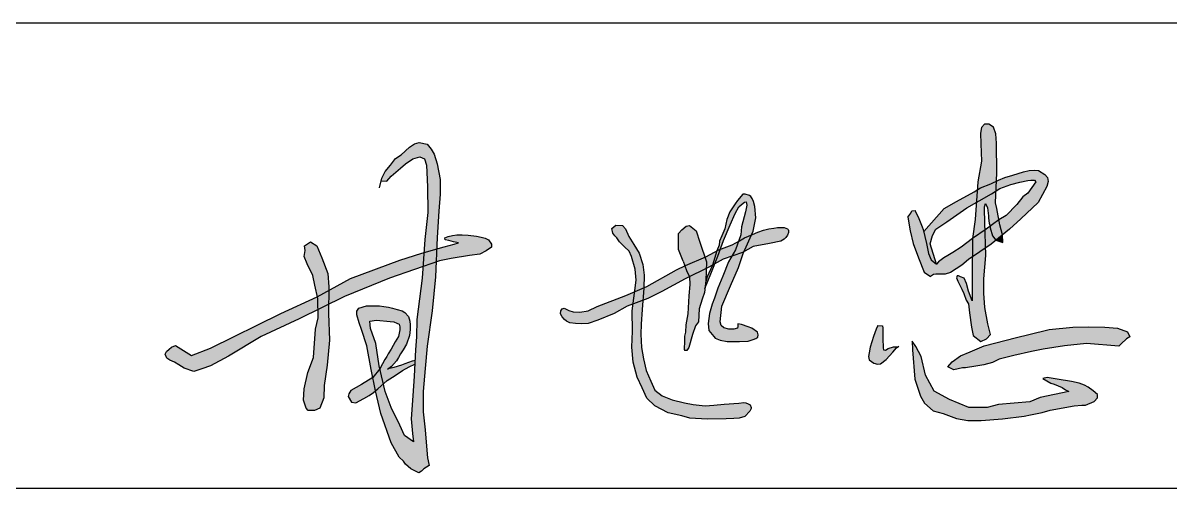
# Model space of a CAD drawing. Extents: x 9731685 to 18866768, y -962146 to 194094.
# Drawn here: x 9819025 to 9820628, y -148106 to -147456 of the extents above; entities that cross this region are included whole.
import ezdxf

# ---------------------------------------------------------------- set-up
doc = ezdxf.new("R2010")
doc.units = 0
doc.header["$LTSCALE"] = 1000
doc.layers.get('0').update_dxf_attribs({"linetype": 'CONTINUOUS'})
doc.layers.add('HATCH', color=254, linetype='CONTINUOUS')

msp = doc.modelspace()

# ---------------------------------------------------------------- hatches: boundary and pattern name
at = {"layer": 'HATCH'}
for points in [[(9820384.9, -147624.2), (9820383.9, -147611.2), (9820380.7, -147602.1), (9820374.4, -147597.9), (9820368.4, -147597.9), (9820364.2, -147602.5), (9820362.5, -147610.2), (9820363.2, -147625.3), (9820363.9, -147649.4), (9820359, -147678.5), (9820358.1, -147689.6), (9820362.8, -147686.9), (9820377.2, -147681.1), (9820385, -147677.3), (9820385.6, -147665.6)], [(9819605.7, -147719.1), (9819607.8, -147695.6), (9819607.6, -147675), (9819603.6, -147653.1), (9819599.3, -147639.5), (9819595.3, -147632.6), (9819589.7, -147625.6), (9819578.5, -147623.5), (9819572, -147625.4), (9819564.6, -147629.9), (9819553.1, -147640.6), (9819545.3, -147645.6), (9819538.1, -147655), (9819530.6, -147663.8), (9819526.3, -147673.4), (9819525.5, -147676.9), (9819532.9, -147677.6), (9819539.3, -147670.2), (9819552.4, -147659.1), (9819559.2, -147653), (9819569.3, -147646.3), (9819579.1, -147643.6), (9819585.8, -147646.3), (9819588.5, -147655.1), (9819589.9, -147685.1), (9819590.6, -147721.1), (9819586.2, -147758.9), (9819584.9, -147777), (9819602.7, -147771.9), (9819603.3, -147756.1)], [(9820456.4, -147672.5), (9820452.4, -147668.3), (9820443.6, -147662.6), (9820438.4, -147662), (9820430.7, -147662.3), (9820422.6, -147664.5), (9820408, -147668.9), (9820396.7, -147672.1), (9820387.7, -147676), (9820385, -147677.3), (9820384.3, -147691), (9820389.7, -147687.5), (9820405.2, -147682.2), (9820417.8, -147678.9), (9820428.6, -147676.6), (9820433.2, -147675.8), (9820438.1, -147675.9), (9820439.8, -147678.4), (9820428.8, -147694.4), (9820422, -147699.4), (9820413.3, -147709.8), (9820398.5, -147725.5), (9820388.4, -147731.5), (9820389.8, -147738.6), (9820393.6, -147752.4), (9820403.2, -147744.7), (9820419, -147730.1), (9820443.1, -147707.2), (9820455.4, -147685), (9820457.1, -147678)], [(9820385, -147677.3), (9820377.2, -147681.1), (9820362.8, -147686.9), (9820358.1, -147689.6), (9820356.9, -147707.3), (9820378.1, -147695.1), (9820384.3, -147691)], [(9820012.8, -147738.4), (9820020, -147722.4), (9820024.9, -147713.3), (9820028.6, -147710.2), (9820032.7, -147706.7), (9820035.2, -147706.2), (9820036, -147711), (9820034.1, -147720.4), (9820028.9, -147741.1), (9820027.6, -147752.6), (9820024.5, -147761.3), (9820025.9, -147760.6), (9820032.9, -147756.6), (9820042.6, -147752.4), (9820045, -147747.1), (9820048.7, -147728.6), (9820047.1, -147713), (9820045.3, -147705.8), (9820043.5, -147701.4), (9820041.8, -147698.8), (9820039.8, -147697.4), (9820033.6, -147695.6), (9820030.5, -147695.6), (9820022.9, -147704.5), (9820019.7, -147709.3), (9820016.3, -147714.7), (9820012.6, -147720.4), (9820008.4, -147731.2), (9820005.5, -147744.1), (9820001.1, -147753.6), (9819998.1, -147761.1), (9819997.6, -147766.8), (9819994.4, -147774.8), (9819997.2, -147773.2), (9819999.1, -147772.5), (9820003.4, -147760.3)], [(9820315.4, -147734.2), (9820343.7, -147714.8), (9820356.9, -147707.3), (9820358.1, -147689.6), (9820353.8, -147692.1), (9820329.3, -147706), (9820311.8, -147715.7), (9820283.4, -147747.7), (9820287.2, -147764.5), (9820290, -147778.6), (9820293.5, -147787.2), (9820301.1, -147793.3), (9820292.3, -147764.9), (9820295.6, -147753.3), (9820300.1, -147744.3)], [(9820384.3, -147691), (9820378.1, -147695.1), (9820356.9, -147707.3), (9820355.1, -147731.2), (9820351.6, -147757.6), (9820368.9, -147745.9), (9820368.6, -147734.6), (9820368.1, -147716.4), (9820368.2, -147713.1), (9820369.7, -147708.5), (9820372.5, -147714.9), (9820373.9, -147726), (9820374, -147729), (9820374.7, -147736.3), (9820376.2, -147740.5), (9820388.4, -147731.5), (9820385.3, -147715.5), (9820383.5, -147707.8)], [(9820282.7, -147744.9), (9820281.1, -147741), (9820275.6, -147727.4), (9820272, -147720.4), (9820271.3, -147718.2), (9820266.9, -147718.9), (9820265.3, -147722), (9820261.2, -147727.9), (9820264.3, -147746.6), (9820268.7, -147764.7), (9820275.9, -147784.6), (9820283.9, -147804.8), (9820292.6, -147810.6), (9820296.8, -147808), (9820300.4, -147807.5), (9820303, -147807.3), (9820308, -147807.3), (9820313.5, -147807.2), (9820320.6, -147805.2), (9820336.7, -147794.7), (9820346.1, -147787), (9820351.4, -147783.4), (9820351.6, -147757.6), (9820335.7, -147769.8), (9820323.8, -147777.2), (9820316.8, -147781.5), (9820311.2, -147784.6), (9820303.8, -147789.9), (9820301.1, -147793.3), (9820293.5, -147787.2), (9820290, -147778.6), (9820287.2, -147764.5)], [(9820389.8, -147738.6), (9820388.4, -147731.5), (9820388.4, -147731.5), (9820376.2, -147740.5), (9820376, -147742.5), (9820379.3, -147754), (9820384.2, -147760), (9820393.6, -147752.4)], [(9819672, -147774.7), (9819679.4, -147769.6), (9819679.6, -147765.3), (9819675.3, -147759.5), (9819670.7, -147757.2), (9819665, -147755.8), (9819658.2, -147754.1), (9819646.6, -147752.9), (9819638.6, -147752.5), (9819631, -147752.5), (9819625, -147753.5), (9819618.8, -147754.7), (9819614, -147756.8), (9819614.5, -147759.3), (9819619.6, -147760.5), (9819626.4, -147762.2), (9819633.4, -147763.6), (9819627.2, -147765.5), (9819613, -147769), (9819602.7, -147771.9), (9819602, -147790.3), (9819606.6, -147788.7), (9819622.9, -147785.4), (9819648.7, -147781.1), (9819662.9, -147779.5)], [(9819891, -147793.9), (9819885.9, -147778.2), (9819878.4, -147766), (9819871.4, -147754.5), (9819866.7, -147744.1), (9819862.5, -147739.2), (9819852.9, -147738.8), (9819847.6, -147743.7), (9819848.7, -147750.3), (9819851.6, -147753.7), (9819854.4, -147756.8), (9819858.2, -147762), (9819865.1, -147769.2), (9819871.8, -147775.4), (9819874.8, -147782.9), (9819880.2, -147800.5), (9819881.5, -147815.7), (9819879.6, -147830.1), (9819879.3, -147832.1), (9819892, -147826.7), (9819892.5, -147808.8)], [(9819970.5, -147762.5), (9819965.2, -147746.9), (9819956, -147739.3), (9819951.6, -147740.5), (9819945.2, -147745.3), (9819940.8, -147750.5), (9819940.8, -147758.9), (9819940.8, -147773), (9819947.2, -147789), (9819949.5, -147795.7), (9819950.5, -147795.2), (9819977.5, -147783.8)], [(9820042.6, -147752.4), (9820032.9, -147756.6), (9820025.9, -147760.6), (9820024.5, -147761.3), (9820020.3, -147773.4), (9820015.3, -147782), (9820030, -147776.9), (9820032.4, -147775.6)], [(9820083.8, -147761.1), (9820088.5, -147758.6), (9820090.6, -147756.3), (9820092.8, -147752.8), (9820094.3, -147749), (9820094.3, -147746.2), (9820093.9, -147745.1), (9820092.9, -147743.8), (9820088.3, -147742.2), (9820078.9, -147742.2), (9820073.9, -147742.9), (9820066.9, -147744.2), (9820059.3, -147745.9), (9820051.6, -147748.6), (9820043.9, -147751.9), (9820042.6, -147752.4), (9820032.4, -147775.6), (9820045.2, -147768.8), (9820067.9, -147764.5)], [(9820368.9, -147745.9), (9820351.6, -147757.6), (9820351.4, -147783.4), (9820369.6, -147770.9)], [(9820379.3, -147754), (9820376, -147742.5), (9820376.2, -147740.5), (9820370.6, -147744.7), (9820368.9, -147745.9), (9820369.6, -147770.9), (9820377.4, -147765.6), (9820384.2, -147760)], [(9820393.6, -147752.4), (9820384.2, -147760), (9820394, -147763.1)], [(9819450.7, -147806.6), (9819442.3, -147784.5), (9819435.3, -147767.8), (9819426.5, -147762.2), (9819418.3, -147767.8), (9819418.9, -147774.1), (9819417.7, -147782.9), (9819422, -147792.8), (9819429.5, -147809.3), (9819432.4, -147822.7), (9819436, -147839), (9819451.9, -147830.2), (9819452, -147825.1)], [(9820020.3, -147773.4), (9820024.5, -147761.3), (9820015.6, -147766.2), (9819999.1, -147772.5), (9819995.6, -147782.3), (9819991.4, -147793.1), (9820003.3, -147786.3), (9820015.3, -147782)], [(9819536.9, -147812.9), (9819583.6, -147796.7), (9819584.9, -147777), (9819582, -147777.9), (9819551.3, -147787.9), (9819482.4, -147813.3), (9819451.9, -147830.2), (9819451.6, -147849.6), (9819473.9, -147838.5)], [(9819602.7, -147771.9), (9819584.9, -147777), (9819583.6, -147796.7), (9819602, -147790.3)], [(9819979.6, -147790), (9819977.5, -147783.8), (9819950.5, -147795.2), (9819949.5, -147795.7), (9819951.8, -147802.3), (9819956, -147811), (9819979.3, -147799.6)], [(9819994.4, -147774.8), (9819978.9, -147783.2), (9819977.5, -147783.8), (9819979.6, -147790), (9819979.3, -147799.6), (9819983.1, -147797.8), (9819988.1, -147794.9)], [(9820024.7, -147797.9), (9820031.2, -147778.4), (9820032.4, -147775.6), (9820030, -147776.9), (9820015.3, -147782), (9820010.5, -147790.3), (9820002.7, -147810.2), (9819995.6, -147827.1), (9819991.2, -147840.7), (9819987.7, -147849.5), (9819983.8, -147862.2), (9819982.2, -147876.4), (9819983.2, -147885.9), (9819989.9, -147894.5), (9819991.9, -147897), (9819998.7, -147899.7), (9820008.6, -147901.5), (9820015.2, -147901.6), (9820026.1, -147901.6), (9820037.9, -147901.2), (9820045, -147898.9), (9820048.5, -147897.3), (9820051.4, -147895.3), (9820051.9, -147892.2), (9820051.1, -147888.5), (9820043, -147882.8), (9820038, -147881), (9820028.6, -147877.5), (9820023.5, -147876.7), (9820023.5, -147880.6), (9820023.3, -147883), (9820018, -147884.3), (9820011.2, -147884.1), (9820004.2, -147882.2), (9820000.5, -147879.2), (9819998.9, -147874.1), (9820001.3, -147852.2), (9820013.1, -147823.6)], [(9819999.1, -147772.5), (9819997.2, -147773.2), (9819994.4, -147774.8), (9819988.1, -147794.9), (9819991.4, -147793.1), (9819995.6, -147782.3)], [(9820369.9, -147781.5), (9820369.6, -147770.9), (9820351.4, -147783.4), (9820351.2, -147810.2), (9820351.1, -147831.5), (9820351.2, -147844.5), (9820346, -147831.2), (9820343.1, -147820.5), (9820339.7, -147813), (9820334.8, -147811), (9820332.1, -147809.9), (9820330, -147809.6), (9820329.2, -147812.6), (9820330.9, -147817.1), (9820336.7, -147828.3), (9820339.4, -147834.3), (9820342.4, -147843.8), (9820345.8, -147848.8), (9820347.5, -147861.4), (9820350.2, -147881.4), (9820352.5, -147893.1), (9820363.1, -147901.5), (9820371.1, -147897.9), (9820376.6, -147891.5), (9820373.1, -147876.8), (9820368.6, -147853.9), (9820367.4, -147834), (9820367.4, -147813.9)], [(9819530.7, -147971.3), (9819528.2, -147960.8), (9819520.6, -147967.4), (9819517.4, -147970.2), (9819517.4, -147970.3), (9819524.9, -148002.1), (9819539.3, -148043.3), (9819550.3, -148063.3), (9819556.5, -148068.6), (9819559, -148072.7), (9819566.8, -148079.5), (9819577.7, -148085.1), (9819581.6, -148082.5), (9819585, -148079.3), (9819592.3, -148074.8), (9819590.1, -148063.9), (9819588.4, -148047.8), (9819586.5, -148025.1), (9819583.7, -147999.7), (9819584, -147971.2), (9819586.9, -147939), (9819589.7, -147908.2), (9819596.6, -147858.7), (9819601.2, -147811.1), (9819602, -147790.3), (9819583.6, -147796.7), (9819582.5, -147812.9), (9819575, -147870.7), (9819574.4, -147895), (9819573.4, -147913.2), (9819571.3, -147949.7), (9819569.3, -147977.6), (9819567, -148009.7), (9819569, -148029.9), (9819570.3, -148041.6), (9819557.6, -148032.7), (9819551.1, -148018.5), (9819539.1, -147993.8)], [(9819949.8, -147814.1), (9819956, -147811), (9819951.8, -147802.3), (9819949.5, -147795.7), (9819937.8, -147801.4), (9819896.6, -147824.7), (9819892, -147826.7), (9819890.8, -147843.9), (9819897.9, -147841.2), (9819917.6, -147831.5)], [(9819978.9, -147816.3), (9819979.3, -147799.6), (9819956, -147811), (9819956.6, -147821.9), (9819955.1, -147837.7), (9819953.7, -147862.9), (9819951.1, -147878), (9819950.3, -147888.3), (9819949.2, -147894.2), (9819949, -147899.3), (9819949, -147903.7), (9819948.4, -147909.4), (9819948.5, -147912.2), (9819949, -147913.5), (9819949.7, -147914.2), (9819952.4, -147914), (9819955.3, -147909.7), (9819960.3, -147891.6), (9819964.4, -147879.6), (9819968.5, -147874), (9819969.7, -147855.9), (9819973.7, -147842.3), (9819976.9, -147833.1)], [(9819991.4, -147793.1), (9819988.1, -147794.9), (9819980.9, -147811.3), (9819978.7, -147817.8), (9819977.6, -147827.2), (9819985.8, -147807.1)], [(9819451.9, -147830.2), (9819436, -147839), (9819436.5, -147841.4), (9819436.9, -147856.9), (9819451.6, -147849.6)], [(9819869, -147852.1), (9819877, -147849.1), (9819879.3, -147832.1), (9819867.2, -147837.2), (9819827, -147852.7), (9819814.5, -147858.6), (9819802.7, -147860.7), (9819793.6, -147859.8), (9819787.4, -147858.2), (9819780.9, -147854.9), (9819778.2, -147855.8), (9819776.1, -147858.4), (9819775.8, -147862.7), (9819778.2, -147866.8), (9819781.2, -147870.5), (9819784.3, -147873.2), (9819788.7, -147875.4), (9819796.6, -147876.4), (9819805.7, -147877), (9819814.5, -147876.4), (9819828, -147871.6), (9819850.7, -147862.2)], [(9819892, -147826.7), (9819879.3, -147832.1), (9819877, -147849.1), (9819890.8, -147843.9)], [(9819357.5, -147894.5), (9819410.8, -147869.9), (9819436.9, -147856.9), (9819436.5, -147841.4), (9819436, -147839), (9819384.8, -147862.2), (9819286.9, -147910.6), (9819260, -147920.8), (9819237.6, -147907.1), (9819232.3, -147909.3), (9819228.8, -147912), (9819225.3, -147915.5), (9819223.5, -147919.2), (9819225.9, -147924.6), (9819229.8, -147927.7), (9819236.4, -147930.4), (9819242.4, -147934.3), (9819250.1, -147938.6), (9819263.5, -147943.3), (9819274.6, -147939.6), (9819286.6, -147935.3), (9819311.9, -147922.1)], [(9819888.2, -147891.3), (9819888.5, -147877.2), (9819889.9, -147856.6), (9819890.8, -147843.9), (9819877, -147849.1), (9819875.7, -147858.6), (9819876.2, -147887.1), (9819875.3, -147909.5), (9819877.3, -147930.4), (9819883, -147951.2), (9819890, -147966), (9819896.5, -147980.7), (9819907.8, -147991.3), (9819926, -148001), (9819945.3, -148005.2), (9819956.4, -148008.6), (9819980.9, -148010.2), (9820007.5, -148009.5), (9820017.9, -148009.3), (9820025.4, -148008.8), (9820033.2, -148006.4), (9820040.4, -147998.8), (9820042.2, -147995.2), (9820042.2, -147993.5), (9820041, -147989.8), (9820038.2, -147988.4), (9820034.6, -147987.1), (9820031.8, -147986.6), (9820024.8, -147987.8), (9820004.3, -147989.2), (9819990, -147990.5), (9819977.8, -147991.6), (9819961.3, -147989.6), (9819949, -147987), (9819931.7, -147982.9), (9819917.9, -147977.3), (9819907.8, -147969.6), (9819901.8, -147956.9), (9819895.5, -147942.2), (9819891.9, -147925.8), (9819888.8, -147909.8)], [(9819452.9, -147899.6), (9819451.4, -147862.2), (9819451.6, -147849.6), (9819436.9, -147856.9), (9819437.2, -147868.4), (9819433.3, -147884.3), (9819430.8, -147924), (9819422.9, -147944.6), (9819417.7, -147967.8), (9819416.8, -147983.6), (9819420.2, -147994.8), (9819423.4, -147998), (9819432, -147998), (9819439.4, -147994.4), (9819445.1, -147980), (9819445.5, -147963), (9819449.6, -147934.6)], [(9819558.2, -147860.9), (9819554.5, -147858.6), (9819547.4, -147856.9), (9819541, -147854.9), (9819535.3, -147853.5), (9819528.8, -147852.5), (9819522.8, -147851.8), (9819513, -147851.8), (9819504.6, -147851.8), (9819494.1, -147854.9), (9819491.4, -147858.9), (9819491.4, -147864), (9819494.4, -147875.4), (9819497.5, -147884.8), (9819505.2, -147907.4), (9819511, -147940.4), (9819513.5, -147952), (9819523.2, -147939.6), (9819522.2, -147935.3), (9819517.6, -147904.1), (9819510.2, -147883.1), (9819509.4, -147873.1), (9819518.5, -147871.6), (9819537.6, -147873.3), (9819543, -147873.9), (9819547.2, -147875.9), (9819550.2, -147877.4), (9819551.3, -147880.9), (9819551.3, -147885.2), (9819549.6, -147894.6), (9819544.8, -147902), (9819539.1, -147912), (9819535.2, -147918.5), (9819533, -147922.2), (9819530.2, -147926.5), (9819527, -147932.6), (9819523.2, -147939.6), (9819528.2, -147960.8), (9819533.7, -147956.1), (9819540.9, -147951.3), (9819548.9, -147946.3), (9819555, -147941.8), (9819564.1, -147936.8), (9819572.3, -147933.1), (9819572.6, -147927.5), (9819568.9, -147928.5), (9819558.7, -147932.4), (9819554.3, -147934.2), (9819543.2, -147937.2), (9819536.8, -147938.6), (9819539.6, -147936.4), (9819546.7, -147928.3), (9819549.4, -147923.9), (9819552.1, -147918.5), (9819555.8, -147913.2), (9819560.5, -147905.4), (9819564.9, -147892.9), (9819565.6, -147884.5), (9819565.6, -147878.1), (9819565.3, -147873.1), (9819563.6, -147866.7)], [(9820240.1, -147916.3), (9820245.1, -147910.3), (9820246.9, -147909.1), (9820241.1, -147908.8), (9820233.8, -147911.3), (9820229.8, -147913.8), (9820227.1, -147913.3), (9820226.8, -147910.5), (9820226.8, -147906.7), (9820226.3, -147901), (9820226.3, -147896.7), (9820226.3, -147890.7), (9820226.1, -147887.2), (9820226.1, -147882.7), (9820225.6, -147879.6), (9820219, -147879.1), (9820217, -147884.4), (9820213.2, -147894.4), (9820208.7, -147909.5), (9820207.2, -147917.5), (9820206.2, -147922.3), (9820207, -147927.3), (9820213.7, -147931.6), (9820218.8, -147933.1), (9820222.8, -147932.8), (9820230.8, -147926.6)], [(9820409, -147921), (9820434, -147915.4), (9820450.2, -147912.4), (9820480.1, -147907.3), (9820510.7, -147904.2), (9820556, -147908), (9820559.3, -147904.7), (9820566.6, -147897.8), (9820571.2, -147895), (9820567.9, -147887.9), (9820553.9, -147882.6), (9820536.4, -147881.3), (9820514.2, -147880.8), (9820491.8, -147881.6), (9820458.4, -147884.6), (9820430.2, -147891.5), (9820412.8, -147895.8), (9820367.8, -147907.6), (9820348.2, -147916), (9820334.9, -147921.5), (9820323.2, -147929.9), (9820316.9, -147937), (9820325.3, -147941.1), (9820337.5, -147938.3), (9820341.6, -147938.1), (9820356.1, -147936), (9820367.3, -147934.2), (9820379.2, -147930.7), (9820388.9, -147926.1)], [(9820279.9, -147922.6), (9820272.3, -147908.6), (9820267.2, -147901.2), (9820267.5, -147913), (9820271, -147954.3), (9820278.6, -147977.8), (9820284.6, -147987.6), (9820296.6, -147998.2), (9820310.7, -148002.2), (9820329.2, -148009.1), (9820344.8, -148011.7), (9820363.7, -148011.9), (9820393.4, -148009.5), (9820423.5, -148006), (9820432.3, -148004), (9820448.7, -148000.6), (9820460, -147997.6), (9820493.5, -147991.3), (9820504.2, -147990.5), (9820509.2, -147990.5), (9820521.3, -147985.3), (9820526, -147980.4), (9820526.2, -147975.6), (9820519.9, -147970.6), (9820512.9, -147965.1), (9820508.2, -147962.3), (9820500.6, -147959.7), (9820489.9, -147957.5), (9820469.9, -147954.2), (9820455.6, -147951.6), (9820449.6, -147953), (9820461, -147959.5), (9820465.5, -147961.3), (9820476.8, -147965.9), (9820481.6, -147968.9), (9820486, -147971.2), (9820446, -147979.8), (9820431.4, -147985.8), (9820388, -147989.7), (9820371.8, -147993.6), (9820346.2, -147993.6), (9820319.3, -147982.6), (9820298, -147970.7), (9820285.8, -147948.6)], [(9819523.2, -147939.6), (9819513.5, -147952), (9819517.4, -147970.2), (9819520.6, -147967.4), (9819528.2, -147960.8)], [(9819517.4, -147970.2), (9819513.5, -147952), (9819497.8, -147961.5), (9819483, -147970), (9819480.2, -147974.6), (9819479.3, -147978.2), (9819483.9, -147986.1), (9819490, -147987.1), (9819500.9, -147981.3), (9819508.3, -147976.7), (9819514.3, -147972.8)]]:
    msp.add_hatch(color=256, dxfattribs=at).paths.add_polyline_path(points)

# ---------------------------------------------------------------- linework, layer by layer
for p, q in [((9817456.8, -147456.3), (9828456.8, -147456.3)), ((9817456.8, -148106.3), (9822956.8, -148106.3))]:
    msp.add_line(p, q)
for points in [[(9820376, -147742.5), (9820379.3, -147754), (9820384.2, -147760), (9820394, -147763.1), (9820393.6, -147752.4), (9820389.8, -147738.6), (9820385.3, -147715.5), (9820383.5, -147707.8), (9820385.6, -147665.6), (9820384.9, -147624.2), (9820383.9, -147611.2), (9820380.7, -147602.1), (9820374.4, -147597.9), (9820368.4, -147597.9), (9820364.2, -147602.5), (9820362.5, -147610.2), (9820363.2, -147625.3), (9820363.9, -147649.4), (9820359, -147678.5), (9820355.1, -147731.2), (9820351.6, -147757.6), (9820351.2, -147810.2), (9820351.1, -147831.5), (9820351.2, -147844.5), (9820346, -147831.2), (9820343.1, -147820.5), (9820339.7, -147813)], [(9819523.1, -147686.8), (9819526.3, -147673.4), (9819530.6, -147663.8), (9819538.1, -147655), (9819545.3, -147645.6), (9819553.1, -147640.6), (9819564.6, -147629.9), (9819572, -147625.4), (9819578.5, -147623.5), (9819589.7, -147625.6), (9819595.3, -147632.6), (9819599.3, -147639.5), (9819603.6, -147653.1), (9819607.6, -147675), (9819607.8, -147695.6), (9819605.7, -147719.1), (9819603.3, -147756.1), (9819601.2, -147811.1), (9819596.6, -147858.7), (9819589.7, -147908.2), (9819586.9, -147939), (9819584, -147971.2), (9819583.7, -147999.7), (9819586.5, -148025.1), (9819588.4, -148047.8), (9819590.1, -148063.9), (9819592.3, -148074.8), (9819585, -148079.3), (9819581.6, -148082.5), (9819577.7, -148085.1), (9819566.8, -148079.5), (9819559, -148072.7), (9819556.5, -148068.6), (9819550.3, -148063.3), (9819539.3, -148043.3), (9819524.9, -148002.1), (9819517.4, -147970.3), (9819511, -147940.4), (9819505.2, -147907.4), (9819497.5, -147884.8), (9819494.4, -147875.4), (9819491.4, -147864), (9819491.4, -147858.9), (9819494.1, -147854.9), (9819494.1, -147854.9), (9819504.6, -147851.8), (9819513, -147851.8), (9819513, -147851.8), (9819522.8, -147851.8), (9819528.8, -147852.5), (9819535.3, -147853.5), (9819541, -147854.9), (9819547.4, -147856.9), (9819554.5, -147858.6), (9819558.2, -147860.9), (9819563.6, -147866.7), (9819565.3, -147873.1), (9819565.6, -147878.1), (9819565.6, -147884.5), (9819564.9, -147892.9), (9819560.5, -147905.4), (9819555.8, -147913.2), (9819552.1, -147918.5), (9819549.4, -147923.9), (9819546.7, -147928.3), (9819546.7, -147928.3), (9819539.6, -147936.4), (9819533.9, -147940.8)], [(9819525.5, -147676.9), (9819532.9, -147677.6), (9819532.9, -147677.6), (9819539.3, -147670.2), (9819552.4, -147659.1), (9819559.2, -147653), (9819569.3, -147646.3), (9819579.1, -147643.6), (9819579.1, -147643.6), (9819585.8, -147646.3), (9819588.5, -147655.1), (9819589.9, -147685.1), (9819590.6, -147721.1), (9819586.2, -147758.9), (9819582.5, -147812.9), (9819575, -147870.7), (9819574.4, -147895), (9819573.4, -147913.2), (9819571.3, -147949.7), (9819569.3, -147977.6), (9819567, -148009.7), (9819569, -148029.9), (9819570.3, -148041.6), (9819570.3, -148041.6), (9819557.6, -148032.7), (9819551.1, -148018.5), (9819539.1, -147993.8), (9819530.7, -147971.3), (9819522.2, -147935.3), (9819517.6, -147904.1), (9819510.2, -147883.1), (9819509.4, -147873.1), (9819509.4, -147873.1), (9819518.5, -147871.6), (9819537.6, -147873.3), (9819537.6, -147873.3), (9819543, -147873.9), (9819547.2, -147875.9), (9819550.2, -147877.4), (9819551.3, -147880.9), (9819551.3, -147885.2), (9819549.6, -147894.6), (9819544.8, -147902), (9819539.1, -147912), (9819535.2, -147918.5), (9819533, -147922.2), (9819530.2, -147926.5), (9819527, -147932.6), (9819523.2, -147939.6), (9819513.5, -147952), (9819497.8, -147961.5), (9819483, -147970), (9819480.2, -147974.6), (9819479.3, -147978.2), (9819483.9, -147986.1), (9819490, -147987.1), (9819500.9, -147981.3), (9819508.3, -147976.7), (9819514.3, -147972.8), (9819520.6, -147967.4), (9819533.7, -147956.1), (9819540.9, -147951.3), (9819548.9, -147946.3), (9819555, -147941.8), (9819564.1, -147936.8), (9819572.3, -147933.1)], [(9820283.4, -147747.7), (9820311.8, -147715.7), (9820329.3, -147706), (9820353.8, -147692.1), (9820362.8, -147686.9), (9820377.2, -147681.1), (9820387.7, -147676), (9820396.7, -147672.1), (9820408, -147668.9), (9820422.6, -147664.5), (9820430.7, -147662.3), (9820438.4, -147662), (9820443.6, -147662.6), (9820452.4, -147668.3), (9820456.4, -147672.5), (9820457.1, -147678), (9820455.4, -147685), (9820443.1, -147707.2), (9820419, -147730.1), (9820403.2, -147744.7), (9820377.4, -147765.6), (9820346.1, -147787), (9820336.7, -147794.7), (9820320.6, -147805.2), (9820313.5, -147807.2), (9820308, -147807.3), (9820303, -147807.3), (9820300.4, -147807.5), (9820296.8, -147808), (9820292.6, -147810.6)], [(9820261.2, -147727.9), (9820265.3, -147722), (9820266.9, -147718.9), (9820266.9, -147718.9), (9820271.3, -147718.2), (9820272, -147720.4), (9820275.6, -147727.4), (9820281.1, -147741), (9820282.7, -147744.9), (9820287.2, -147764.5), (9820290, -147778.6), (9820293.5, -147787.2), (9820301.1, -147793.3), (9820292.3, -147764.9), (9820295.6, -147753.3), (9820300.1, -147744.3), (9820315.4, -147734.2), (9820343.7, -147714.8), (9820378.1, -147695.1), (9820389.7, -147687.5), (9820405.2, -147682.2), (9820417.8, -147678.9), (9820428.6, -147676.6), (9820433.2, -147675.8), (9820438.1, -147675.9), (9820439.8, -147678.4), (9820428.8, -147694.4), (9820422, -147699.4), (9820413.3, -147709.8), (9820398.5, -147725.5), (9820388.4, -147731.5), (9820370.6, -147744.7), (9820351.6, -147757.6), (9820335.7, -147769.8), (9820323.8, -147777.2), (9820316.8, -147781.5), (9820311.2, -147784.6), (9820303.8, -147789.9), (9820301.1, -147793.3)], [(9819977.6, -147827.2), (9819985.8, -147807.1), (9819995.6, -147782.3), (9820003.4, -147760.3), (9820012.8, -147738.4), (9820020, -147722.4), (9820024.9, -147713.3), (9820028.6, -147710.2), (9820032.7, -147706.7), (9820035.2, -147706.2), (9820036, -147711), (9820034.1, -147720.4), (9820028.9, -147741.1), (9820027.6, -147752.6), (9820020.3, -147773.4), (9820010.5, -147790.3), (9820002.7, -147810.2), (9819995.6, -147827.1), (9819991.2, -147840.7), (9819987.7, -147849.5), (9819983.8, -147862.2), (9819982.2, -147876.4), (9819983.2, -147885.9), (9819989.9, -147894.5), (9819991.9, -147897), (9819998.7, -147899.7), (9820008.6, -147901.5), (9820015.2, -147901.6), (9820026.1, -147901.6), (9820037.9, -147901.2), (9820045, -147898.9), (9820048.5, -147897.3), (9820051.4, -147895.3), (9820051.9, -147892.2), (9820051.1, -147888.5), (9820043, -147882.8), (9820038, -147881), (9820028.6, -147877.5), (9820023.5, -147876.7), (9820023.5, -147880.6), (9820023.3, -147883), (9820018, -147884.3), (9820011.2, -147884.1), (9820004.2, -147882.2), (9820000.5, -147879.2), (9819998.9, -147874.1), (9820001.3, -147852.2), (9820013.1, -147823.6), (9820024.7, -147797.9), (9820031.2, -147778.4), (9820045, -147747.1), (9820048.7, -147728.6), (9820047.1, -147713), (9820045.3, -147705.8), (9820043.5, -147701.4), (9820041.8, -147698.8), (9820039.8, -147697.4), (9820033.6, -147695.6), (9820030.5, -147695.6), (9820022.9, -147704.5), (9820019.7, -147709.3), (9820016.3, -147714.7), (9820012.6, -147720.4), (9820008.4, -147731.2), (9820005.5, -147744.1), (9820001.1, -147753.6), (9819998.1, -147761.1), (9819997.6, -147766.8)], [(9820339.7, -147813), (9820334.8, -147811), (9820332.1, -147809.9), (9820330, -147809.6), (9820329.2, -147812.6), (9820330.9, -147817.1), (9820336.7, -147828.3), (9820339.4, -147834.3), (9820342.4, -147843.8), (9820345.8, -147848.8), (9820347.5, -147861.4), (9820350.2, -147881.4), (9820352.5, -147893.1), (9820363.1, -147901.5), (9820371.1, -147897.9), (9820376.6, -147891.5), (9820376.6, -147891.5), (9820373.1, -147876.8), (9820368.6, -147853.9), (9820367.4, -147834), (9820367.4, -147813.9), (9820369.9, -147781.5), (9820368.6, -147734.6), (9820368.1, -147716.4), (9820368.2, -147713.1), (9820369.7, -147708.5), (9820369.7, -147708.5), (9820372.5, -147714.9), (9820373.9, -147726), (9820374, -147729), (9820374.7, -147736.3), (9820376.2, -147740.5), (9820376, -147742.5)], [(9820261.2, -147727.9), (9820264.3, -147746.6), (9820268.7, -147764.7), (9820275.9, -147784.6), (9820283.9, -147804.8), (9820292.6, -147810.6)], [(9819237.6, -147907.1), (9819260, -147920.8), (9819286.9, -147910.6), (9819384.8, -147862.2), (9819436, -147839), (9819482.4, -147813.3), (9819551.3, -147787.9), (9819582, -147777.9), (9819613, -147769), (9819627.2, -147765.5), (9819633.4, -147763.6), (9819626.4, -147762.2), (9819619.6, -147760.5), (9819614.5, -147759.3), (9819614.5, -147759.3), (9819614, -147756.8), (9819618.8, -147754.7), (9819625, -147753.5), (9819631, -147752.5), (9819638.6, -147752.5), (9819646.6, -147752.9), (9819658.2, -147754.1), (9819665, -147755.8), (9819670.7, -147757.2), (9819675.3, -147759.5), (9819679.6, -147765.3), (9819679.4, -147769.6), (9819672, -147774.7), (9819662.9, -147779.5), (9819648.7, -147781.1), (9819622.9, -147785.4), (9819606.6, -147788.7), (9819536.9, -147812.9), (9819473.9, -147838.5), (9819410.8, -147869.9), (9819357.5, -147894.5), (9819311.9, -147922.1), (9819286.6, -147935.3), (9819274.6, -147939.6), (9819263.5, -147943.3), (9819250.1, -147938.6), (9819242.4, -147934.3), (9819236.4, -147930.4), (9819229.8, -147927.7), (9819225.9, -147924.6), (9819223.5, -147919.2), (9819225.3, -147915.5), (9819228.8, -147912), (9819232.3, -147909.3), (9819237.6, -147907.1)], [(9820092.9, -147743.8), (9820093.9, -147745.1), (9820094.3, -147746.2), (9820094.3, -147749), (9820092.8, -147752.8), (9820090.6, -147756.3), (9820088.5, -147758.6), (9820083.8, -147761.1), (9820067.9, -147764.5), (9820045.2, -147768.8), (9820030, -147776.9), (9820003.3, -147786.3), (9819983.1, -147797.8), (9819949.8, -147814.1), (9819917.6, -147831.5), (9819897.9, -147841.2), (9819869, -147852.1), (9819850.7, -147862.2), (9819828, -147871.6), (9819814.5, -147876.4), (9819805.7, -147877), (9819796.6, -147876.4), (9819788.7, -147875.4), (9819784.3, -147873.2), (9819781.2, -147870.5), (9819778.2, -147866.8), (9819775.8, -147862.7), (9819776.1, -147858.4), (9819778.2, -147855.8), (9819780.9, -147854.9)], [(9819780.9, -147854.9), (9819787.4, -147858.2), (9819793.6, -147859.8), (9819802.7, -147860.7), (9819814.5, -147858.6), (9819827, -147852.7), (9819867.2, -147837.2), (9819896.6, -147824.7), (9819937.8, -147801.4), (9819950.5, -147795.2), (9819978.9, -147783.2), (9819997.2, -147773.2), (9820015.6, -147766.2), (9820025.9, -147760.6), (9820032.9, -147756.6), (9820043.9, -147751.9), (9820051.6, -147748.6), (9820059.3, -147745.9), (9820066.9, -147744.2), (9820073.9, -147742.9), (9820078.9, -147742.2), (9820088.3, -147742.2), (9820088.3, -147742.2), (9820092.9, -147743.8)], [(9819848.7, -147750.3), (9819847.6, -147743.7), (9819852.9, -147738.8), (9819862.5, -147739.2), (9819866.7, -147744.1), (9819871.4, -147754.5), (9819878.4, -147766), (9819885.9, -147778.2), (9819891, -147793.9), (9819892.5, -147808.8), (9819892, -147826.7), (9819889.9, -147856.6), (9819888.5, -147877.2), (9819888.2, -147891.3), (9819888.8, -147909.8), (9819891.9, -147925.8), (9819895.5, -147942.2), (9819901.8, -147956.9), (9819907.8, -147969.6), (9819917.9, -147977.3), (9819931.7, -147982.9), (9819949, -147987), (9819961.3, -147989.6), (9819977.8, -147991.6), (9819990, -147990.5), (9820004.3, -147989.2), (9820024.8, -147987.8), (9820031.8, -147986.6), (9820034.6, -147987.1), (9820038.2, -147988.4), (9820041, -147989.8), (9820042.2, -147993.5), (9820042.2, -147995.2), (9820040.4, -147998.8), (9820033.2, -148006.4), (9820025.4, -148008.8), (9820017.9, -148009.3), (9820007.5, -148009.5), (9819980.9, -148010.2), (9819956.4, -148008.6), (9819945.3, -148005.2), (9819926, -148001), (9819907.8, -147991.3), (9819896.5, -147980.7), (9819890, -147966), (9819883, -147951.2), (9819877.3, -147930.4), (9819875.3, -147909.5), (9819876.2, -147887.1), (9819875.7, -147858.6), (9819879.6, -147830.1), (9819881.5, -147815.7), (9819880.2, -147800.5), (9819874.8, -147782.9), (9819871.8, -147775.4), (9819865.1, -147769.2), (9819858.2, -147762), (9819854.4, -147756.8), (9819851.6, -147753.7), (9819848.7, -147750.3)], [(9819947.2, -147789), (9819940.8, -147773), (9819940.8, -147758.9), (9819940.8, -147750.5), (9819945.2, -147745.3), (9819951.6, -147740.5), (9819956, -147739.3), (9819965.2, -147746.9), (9819970.5, -147762.5), (9819979.6, -147790), (9819978.9, -147816.3), (9819976.9, -147833.1), (9819973.7, -147842.3), (9819969.7, -147855.9), (9819968.5, -147874), (9819964.4, -147879.6), (9819960.3, -147891.6), (9819955.3, -147909.7), (9819952.4, -147914), (9819949.7, -147914.2)], [(9819418.3, -147767.8), (9819426.5, -147762.2), (9819435.3, -147767.8), (9819442.3, -147784.5), (9819450.7, -147806.6), (9819452, -147825.1), (9819451.4, -147862.2), (9819452.9, -147899.6), (9819449.6, -147934.6), (9819445.5, -147963), (9819445.1, -147980), (9819439.4, -147994.4), (9819432, -147998), (9819423.4, -147998), (9819420.2, -147994.8), (9819416.8, -147983.6), (9819417.7, -147967.8), (9819422.9, -147944.6), (9819430.8, -147924), (9819433.3, -147884.3), (9819437.2, -147868.4), (9819436.5, -147841.4), (9819432.4, -147822.7), (9819429.5, -147809.3), (9819422, -147792.8), (9819417.7, -147782.9), (9819418.9, -147774.1), (9819418.3, -147767.8)], [(9819997.6, -147766.8), (9819994.4, -147774.8), (9819988.1, -147794.9), (9819980.9, -147811.3), (9819978.7, -147817.8)], [(9819947.2, -147789), (9819951.8, -147802.3), (9819956, -147811), (9819956.6, -147821.9), (9819955.1, -147837.7), (9819953.7, -147862.9), (9819951.1, -147878), (9819950.3, -147888.3), (9819949.2, -147894.2), (9819949, -147899.3), (9819949, -147903.7), (9819948.4, -147909.4), (9819948.5, -147912.2)], [(9820219, -147879.1), (9820217, -147884.4), (9820213.2, -147894.4), (9820208.7, -147909.5), (9820207.2, -147917.5), (9820206.2, -147922.3), (9820207, -147927.3), (9820207, -147927.3), (9820213.7, -147931.6), (9820218.8, -147933.1), (9820222.8, -147932.8), (9820230.8, -147926.6), (9820240.1, -147916.3), (9820245.1, -147910.3), (9820248.7, -147908)], [(9820219, -147879.1), (9820225.6, -147879.6), (9820226.1, -147882.7), (9820226.1, -147887.2), (9820226.3, -147890.7), (9820226.3, -147896.7), (9820226.3, -147901), (9820226.8, -147906.7), (9820226.8, -147910.5), (9820227.1, -147913.3), (9820227.1, -147913.3), (9820229.8, -147913.8), (9820233.8, -147911.3), (9820241.1, -147908.8), (9820241.1, -147908.8), (9820246.9, -147909.1)], [(9820323.2, -147929.9), (9820334.9, -147921.5), (9820348.2, -147916), (9820367.8, -147907.6), (9820412.8, -147895.8), (9820430.2, -147891.5), (9820458.4, -147884.6), (9820491.8, -147881.6), (9820514.2, -147880.8), (9820536.4, -147881.3), (9820553.9, -147882.6), (9820567.9, -147887.9), (9820567.9, -147887.9), (9820571.2, -147895), (9820566.6, -147897.8), (9820559.3, -147904.7), (9820556, -147908), (9820556, -147908), (9820510.7, -147904.2), (9820480.1, -147907.3), (9820450.2, -147912.4), (9820434, -147915.4), (9820409, -147921), (9820388.9, -147926.1), (9820379.2, -147930.7), (9820367.3, -147934.2), (9820356.1, -147936), (9820341.6, -147938.1), (9820337.5, -147938.3), (9820325.3, -147941.1), (9820316.9, -147937), (9820323.2, -147929.9), (9820323.2, -147929.9)], [(9819948.5, -147912.2), (9819949, -147913.5), (9819949.7, -147914.2)], [(9820267.2, -147901.2), (9820267.5, -147913), (9820271, -147954.3), (9820278.6, -147977.8), (9820284.6, -147987.6), (9820296.6, -147998.2), (9820310.7, -148002.2), (9820329.2, -148009.1), (9820344.8, -148011.7), (9820363.7, -148011.9), (9820393.4, -148009.5), (9820423.5, -148006), (9820432.3, -148004), (9820448.7, -148000.6), (9820460, -147997.6), (9820493.5, -147991.3), (9820504.2, -147990.5), (9820509.2, -147990.5), (9820521.3, -147985.3), (9820526, -147980.4), (9820526.2, -147975.6), (9820519.9, -147970.6), (9820512.9, -147965.1), (9820508.2, -147962.3), (9820500.6, -147959.7), (9820489.9, -147957.5), (9820469.9, -147954.2), (9820455.6, -147951.6), (9820449.6, -147953), (9820449.6, -147953), (9820449.6, -147953), (9820461, -147959.5), (9820465.5, -147961.3), (9820476.8, -147965.9), (9820481.6, -147968.9), (9820486, -147971.2), (9820446, -147979.8), (9820431.4, -147985.8), (9820388, -147989.7), (9820371.8, -147993.6), (9820346.2, -147993.6), (9820319.3, -147982.6), (9820298, -147970.7), (9820285.8, -147948.6), (9820279.9, -147922.6), (9820272.3, -147908.6), (9820267.2, -147901.2)], [(9819536.8, -147938.6), (9819536.8, -147938.6), (9819543.2, -147937.2), (9819554.3, -147934.2), (9819558.7, -147932.4), (9819568.9, -147928.5), (9819572.6, -147927.5)]]:
    msp.add_lwpolyline(points)

doc.saveas('drawing.dxf')
